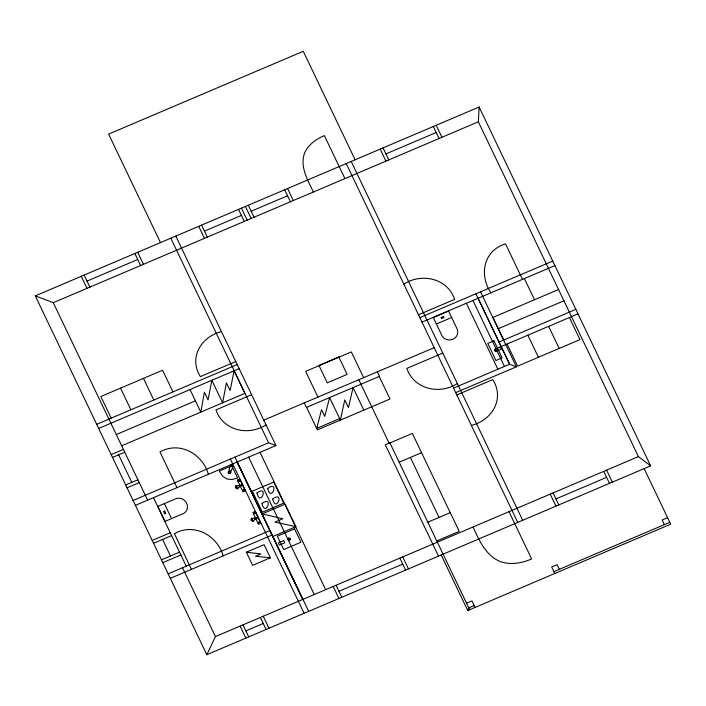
<?xml version="1.0" encoding="UTF-8"?>
<svg xmlns="http://www.w3.org/2000/svg" width="706" height="706" viewBox="0 0 706 706"><rect width="100%" height="100%" fill="white"/><g stroke="black" fill="none" stroke-linecap="round" stroke-linejoin="round"><path stroke-width="1.06" d="M650.632 465.854L638.4 456.605L478.368 121.794L479.127 107.012L35.3 295.876L206.814 654.709L650.632 465.854L479.127 107.012M496.733 350.044L496.133 351.05L495.074 350.432L495.683 349.426L496.6 349.779M200.839 412.066L204.387 392.218L208.049 399.878L211.844 380.278L222.619 402.826L226.432 382.864L230.094 390.524L234.127 370.818L244.894 393.348L121.67 445.795M316.703 428.507L321.53 409.648L324.76 416.399L329.605 397.575L340.371 420.105L344.775 399.887L348.437 407.547L353.053 387.594L363.828 410.142M644.137 468.616L670.7 524.187L467.743 610.549L468.758 607.857L474.185 605.545M206.814 654.709L215.427 636.591L638.4 456.605M87.023 281.094L137.714 259.526M204.458 231.127L241.434 215.392M251.151 211.253L287.563 195.765M385.926 153.908L436.184 132.516M35.3 295.876L53.268 302.689L478.368 121.794M221.463 331.626C201.148 336.647 188.431 357.51 200.354 376.625L235.769 361.56M403.841 284.112C421.65 272.604 447.427 278.208 454.664 299.379L418.49 314.77M96.696 424.332L237.198 364.552M98.663 428.436L239.157 368.656M116.287 434.534L195.43 400.849M419.858 317.629L552.763 261.07M251.618 394.725L215.965 409.895C223.096 430.766 248.503 436.229 266.038 424.88M422.011 322.13L554.916 265.58M111.169 454.611L123.391 449.413M112.519 457.426L124.741 452.228M436.396 324.01L451.672 317.506L456.058 326.781C463.215 338.739 445.018 346.011 440.818 333.267L433.299 317.541L448.575 311.046L451.663 317.506M558.534 289.522L492.929 317.435L503.696 339.965M263.762 420.123L434.208 347.661M125.677 484.969L137.908 479.771M498.312 328.696L563.926 300.782M442.786 353.097L406.824 368.391C414.016 389.447 439.644 394.989 457.347 383.552M127.027 487.784L139.25 482.586M499.01 342.048L575.84 309.36M133.09 500.475L268.624 442.794L275.922 445.565L135.42 505.355M501.163 346.558L577.993 313.861M316.65 428.392L339.657 418.605M164.374 503.599L157.862 506.37L165.036 521.39L180.877 514.648C194.159 510.5 185.122 493.123 173.72 499.672L164.374 503.599L171.549 518.619M453.543 388.106L509.617 364.243L516.36 366.802L455.697 392.607M237.904 481.183L240.261 480.23M242.246 484.395L238.963 485.79L236.033 485.799L235.319 487.008L235.672 487.943L237.507 488.879L239.449 486.805L242.732 485.41M456.8 394.919L492.806 379.59C504.922 399.031 492.064 420.299 471.379 425.418M242.414 490.608L244.744 489.611M152.196 540.452L170.261 532.765M153.546 543.267L171.602 535.58M389.986 442.927L412.348 433.413L450.216 512.644M253.436 513.677L255.775 512.688L253.454 513.712M257.778 516.889L254.495 518.292L251.565 518.292L250.851 519.501L251.204 520.446L253.039 521.372L254.981 519.307L258.264 517.904M161.462 559.823L179.518 552.136M162.804 562.638L180.86 554.951M399.19 462.192L421.553 452.678M257.946 523.102L260.276 522.113M168.16 573.846L270.027 530.497M170.314 578.355L272.181 534.998M272.948 536.445L295.867 526.694L285.1 504.163L262.182 513.924L282.788 518.751L274.996 522.069L295.849 526.658M246.341 552.216L264.106 544.653L270.389 557.793L252.624 565.356L246.341 552.216L260.911 553.919L255.493 556.222L270.389 557.793M427.854 522.166L450.269 512.627L459.227 531.38L436.864 540.893M245.856 630.873L263.241 623.477M338.933 591.266L402.738 564.112M555.949 498.921L606.613 477.362M466.542 603.233L471.979 600.921L475.059 607.434M667.594 517.683L662.157 519.995L664.372 524.62M553.883 571.631L669.809 522.308M569.415 317.524L579.961 339.595L517.622 366.123L507.076 344.051M548.633 326.366L559.187 348.437M524.381 278.57L534.477 299.697M522.484 279.373L505.531 243.888C483.495 250.498 478.818 275.084 490.97 292.787M606.604 470.134L612.349 482.145M603.736 471.352L609.481 483.363M436.184 125.289L441.921 137.299M433.316 126.515L439.061 138.526M527.859 335.209L538.404 357.28M480.521 291.816L516.36 366.802M475.932 293.767L509.617 364.243L478.086 298.32M472.958 300.509L504.463 366.44M466.41 303.333L497.898 369.229M553.08 492.912L558.817 504.922M550.212 494.129L555.949 506.14M383.049 147.898L388.794 159.918M380.181 149.116L385.926 161.127M559.328 569.327L557.113 564.703L551.686 567.006L554.784 573.51M355.118 159.785L303.253 51.291L108.618 134.114L160.483 242.608M351.191 161.453L522.705 520.296M346.222 163.571L517.736 522.405M509.026 511.656L531.653 558.993C521.919 563.15 510.712 565.241 500.475 561.632C485.834 555.798 479.109 540.328 473.082 526.95M344.925 178.574L324.381 135.596C316.059 139.126 307.984 144.756 304.454 153.387C299.794 166.872 307.719 180.242 313.42 191.988M377.348 371.833L379.501 376.342L306.404 407.441L304.251 402.941M379.246 376.474L390.012 398.996L317.365 429.892L306.598 407.371M287.554 188.528L293.299 200.548M284.686 189.755L290.431 201.766M410.371 457.435L439.035 517.401M363.634 377.666L351.332 351.923L305.627 371.365L317.938 397.116M469.658 609.737L389.871 442.812L385.282 444.762L438.514 556.116M358.807 379.74L389.112 443.13M441.188 554.978L467.743 610.549M248.283 205.252L254.028 217.263M245.414 206.461L251.16 218.481M241.426 208.164L247.171 220.175M238.566 209.382L244.302 221.402M402.738 556.884L408.474 568.895M399.87 558.102L405.615 570.121M201.589 225.117L207.326 237.128M198.721 226.335L204.458 238.346M175.803 236.086L275.922 445.565M170.834 238.204L268.624 442.794M336.056 585.256L341.801 597.276M333.197 586.474L338.933 598.485M260.02 452.334L325.651 589.634M248.636 457.179L314.285 594.523M137.714 252.298L143.459 264.309M234.957 457.117L308.681 611.361M237.172 462.051L302.821 599.403M237.101 462.086L302.724 599.394M134.846 253.516L140.591 265.535M230.377 459.077L304.101 613.311M239.916 485.384L237.313 479.948L239.652 478.95L245.317 490.811L242.988 491.808L240.402 486.399M255.448 517.886L252.845 512.441L255.184 511.444L260.849 523.314L258.52 524.302L255.934 518.901M239.193 485.693L239.678 486.708M254.725 518.186L255.21 519.201M190.038 389.553L200.822 412.11M172.899 391.839L162.574 370.253L100.843 396.525L111.16 418.111M208.376 474.308C202.596 453.843 179.518 440.809 159.988 451.964L177.038 487.643M263.232 616.25L268.977 628.261M260.364 617.468L266.109 629.478M143.468 378.381L153.793 399.967M223.184 555.851C217.289 535.289 193.974 522.519 174.408 533.674L191.467 569.354M84.155 275.093L89.9 287.104M81.287 276.311L87.023 288.322M242.979 624.863L248.724 636.883M240.119 626.081L245.864 638.1M120.549 388.132L130.866 409.727M153.484 497.668L186.216 566.159M182.519 567.739L215.427 636.591M53.268 302.689L147.642 500.148M162.574 539.419L170.49 555.984M118.634 454.823L131.793 482.366M230.88 472.146L229.829 473.894L227.985 472.817L229.044 471.07L230.88 472.146M290.59 538.881L289.539 540.628L287.695 539.552L288.754 537.804L290.59 538.881M497.351 349.902L496.3 351.65L494.456 350.573L495.515 348.826L497.351 349.902M228.638 472.182L229.15 473.241L230.227 472.782L229.724 471.723L228.638 472.182M288.348 538.916L288.86 539.975L289.937 539.516L289.434 538.457L288.348 538.916M256.993 492.964C260.32 507.764 269.242 484.069 256.993 492.964M262.014 503.475C265.35 518.275 274.263 494.579 262.014 503.475M267.689 488.411C271.007 503.21 279.947 479.515 267.689 488.411M272.71 498.921C276.037 513.721 284.968 490.026 272.71 498.921M236.104 485.816C234.904 488.411 240.093 491.111 236.113 485.79M251.636 518.31C250.436 520.94 255.643 523.57 251.636 518.31M230.906 464.716L228.903 470.046L231.286 470.946L233.289 465.625L230.906 464.716M338.809 356.989L318.962 365.434L327.284 382.846L347.131 374.401L338.809 356.989M443.439 316.464L441.012 317.497L441.532 318.582L443.959 317.55L443.439 316.464M493.944 340.821L487.767 343.451L495.912 360.492L502.09 357.863L493.944 340.821M500.227 346.92L494.88 349.196L495.956 351.447L501.304 349.17L500.227 346.92M231.753 465.792L219.266 471.105L222.602 476.118L226.767 478.942L231.771 479.577L237.595 478.015L231.753 465.792M164.683 511.065L163.589 511.532L164.727 513.924L165.822 513.456L164.683 511.065M239.572 481.201L239.078 480.733L239.572 481.201M243.517 489.461L243.561 490.123L243.517 489.461M273.699 482.083L252.307 491.182L262.358 512.212L283.75 503.104L273.699 482.083M255.104 513.694L254.601 513.227L255.104 513.694M259.049 521.955L259.093 522.616L259.049 521.955M294.543 528.865L277.352 536.181L283.75 549.559L300.941 542.243L294.543 528.865M283.724 540.558L278.367 542.835L279.444 545.085L284.8 542.808L283.724 540.558"/></g></svg>
